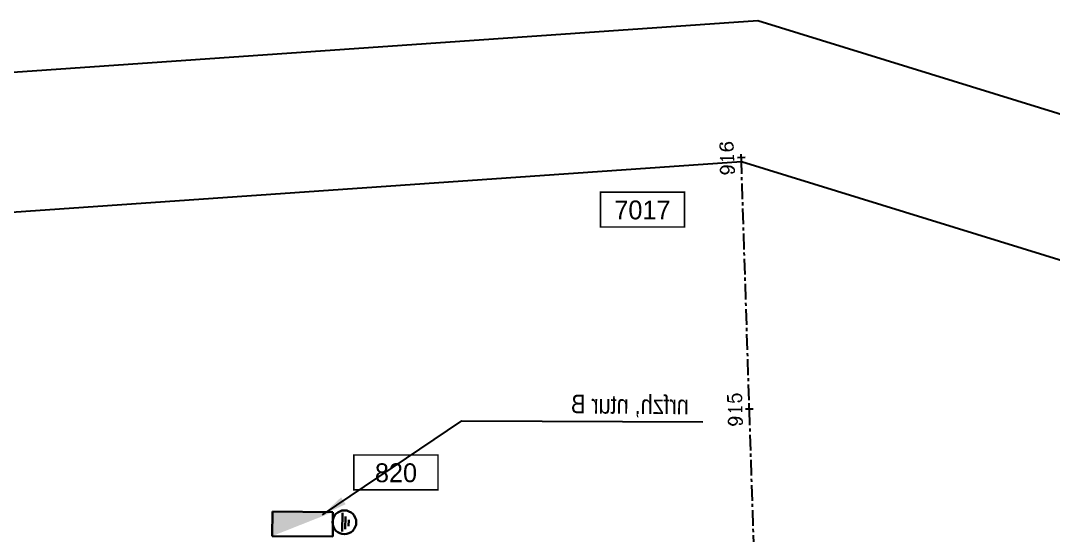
# Model space of a CAD drawing. Header units: millimetres. Extents: x 229784 to 231786, y 726884 to 727329.
# Drawn here: x 230473.5 to 230555.5, y 727288.3 to 727329.3 of the extents above; entities that cross this region are included whole.
import ezdxf
from ezdxf.enums import TextEntityAlignment as Align

# ---------------------------------------------------------------- set-up
doc = ezdxf.new("R2010")
doc.units = ezdxf.units.MM
doc.linetypes.add('2480-axa-500-15.11.16$0$CENTER', pattern=[2, 1.25, -0.25, 0.25, -0.25])
for name, color, linetype in [('2480-axa-500-15.11.16$0$IDAN_AXIS', 7, 'Continuous'), ('2480-axa-500-15.11.16$0$IDAN_PTNUM', 7, 'Continuous'), ('2480B-TABA_500-9.1.17$0$scellno', 8, 'Continuous'), ('AOI', 7, 'Continuous'), ('M1200', 2, 'Continuous')]:
    doc.layers.add(name, color=color, linetype=linetype)
doc.layers.add('2480-axa-500-15.11.16$0$IDAN_POINTS', color=7, linetype='Continuous', true_color=0xa8a8a8)
doc.layers.add('2480-axa-500-15.11.16$0$IDAN_PTELEV', color=7, linetype='Continuous', true_color=0xa8a8a8)
doc.layers.add('TEURA-500', color=1, linetype='Continuous', lineweight=30)
doc.layers.add('TXT-TEURA-500', color=12, linetype='Continuous', lineweight=35)
doc.styles.add('2480-axa-500-15.11.16$0$Standard', font='romanc9.shx')
doc.styles.add('2480B-TABA_500-9.1.17$0$mvt-nos', font='mvt-nos')
doc.styles.get("Standard").update_dxf_attribs({"font": 'arial.ttf'})
doc.styles.add('TECHNOM', font='techno_m')
doc.dimstyles.new('500-1', dxfattribs={"dimtxt": 0.18, "dimasz": 2, "dimexe": 0.18, "dimexo": 0.0625, "dimgap": 0.09, "dimtad": 0, "dimtih": 1, "dimtoh": 1, "dimdec": 4, "dimzin": 0, "dimdsep": 46, "dimtxsty": 'Standard', "dimcen": 0.09, "dimclrd": 7, "dimclre": 7, "dimadec": 0, "dimazin": 0, "dimtfac": 1, "dimtdec": 4, "dimtofl": 0, "dimtmove": 0, "dimatfit": 3, "dimfxl": 1, "dimtolj": 1, "dimtzin": 0, "dimarcsym": 0})

# ---------------------------------------------------------------- blocks, each defined once
blk = doc.blocks.new('chit')
for p, q in [((0, 0), (40, 0)), ((0, -15), (0, 0)), ((40, 0), (40, -15)), ((40, -15), (40, 0)), ((40, -15), (0, -15))]:
    blk.add_line(p, q)
blk.add_solid([(0, -15), (0, 0), (40, 0)])
blk = doc.blocks.new('53')
for p, q in [((-14.5, 5.8), (15.5, 5.8)), ((-10.4, 0.8), (9.6, 0.8)), ((-5.4, -4.3), (4.6, -4.3))]:
    blk.add_line(p, q)
blk.add_circle((0.4, 2.5), 18.9)
blk = doc.blocks.new('2480B-TABA_500-9.1.17$0$cellno')
at = {"layer": '2480B-TABA_500-9.1.17$0$scellno', "const_width": 0.25}
blk.add_lwpolyline([(-6.68, -2.8), (-6.68, 2.73), (6.68, 2.73), (6.68, -2.8)], close=True, dxfattribs=at)
at = {"layer": '2480B-TABA_500-9.1.17$0$scellno', "style": '2480B-TABA_500-9.1.17$0$mvt-nos'}
blk.add_attdef('NUM', text='', height=3, dxfattribs=at).set_placement((0, -1.63), align=Align.CENTER)
at = {"layer": '2480B-TABA_500-9.1.17$0$scellno', "style": '2480B-TABA_500-9.1.17$0$mvt-nos', "flags": 1}
for tag, p in [('CODE', (0, -6.04)), ('AREA', (0, -9.18))]:
    blk.add_attdef(tag, text='', height=2.5, dxfattribs=at).set_placement(p, align=Align.CENTER)
blk = doc.blocks.new('2480-axa-500-15.11.16$0$IDAN_POINT')
at = {"layer": '2480-axa-500-15.11.16$0$IDAN_POINTS', "color": 0, "linetype": 'ByBlock'}
for p, q in [((-0.5, 0), (0.5, 0)), ((0, -0.5), (0, 0.5))]:
    blk.add_line(p, q, dxfattribs=at)
at = {"layer": '2480-axa-500-15.11.16$0$IDAN_PTELEV', "style": '2480-axa-500-15.11.16$0$Standard'}
blk.add_attdef('IDAN_PTELEV', text='', height=1.8, dxfattribs=at).set_placement((0, -1), align=Align.TOP_CENTER)
at = {"layer": '2480-axa-500-15.11.16$0$IDAN_PTNUM', "style": '2480-axa-500-15.11.16$0$Standard'}
blk.add_attdef('IDAN_PTNUM', text='', height=1.8, dxfattribs=at).set_placement((0, 1), align=Align.CENTER)

msp = doc.modelspace()

# ---------------------------------------------------------------- linework, layer by layer
at = {"layer": '2480-axa-500-15.11.16$0$IDAN_AXIS', "linetype": '2480-axa-500-15.11.16$0$CENTER'}
msp.add_lwpolyline([(230529.563, 727235.241), (230531.97, 727279.103), (230530.709, 727318.067)], dxfattribs=at)
at = {"layer": '2480B-TABA_500-9.1.17$0$scellno'}
msp.add_lwpolyline([(230501.884, 727291.965, 0, 0, 0), (230497.425, 727285.428, 0.5, 0, 0), (230495.774, 727282.757, 0, 0, 0)], format="xyseb", dxfattribs=at)
at = {"layer": 'AOI'}
msp.add_lwpolyline([(230570.46, 727223.288), (230463.919, 727225.53), (230284.524, 727214.26), (230191.177, 727184.272), (230053.958, 727098.858), (229875.733, 726913.019), (229783.503, 726954.921), (229985.676, 727170.293), (230180.527, 727279.1), (230294.998, 727306.837), (230401.812, 727320.244), (230532.007, 727329.274), (230658.696, 727290.108)], dxfattribs=at)
at = {"layer": 'M1200'}
msp.add_lwpolyline([(230572.224, 727234.344), (230463.688, 727236.628), (230282.449, 727225.242), (230186.48, 727194.412), (230046.917, 727107.538), (229873.167, 726926.366), (229802.182, 726958.616), (229992.585, 727161.448), (230184.611, 727268.679), (230297.001, 727295.911), (230402.887, 727309.202), (230530.709, 727318.067), (230655.466, 727279.498)], dxfattribs=at)

# ---------------------------------------------------------------- block references
at = {"layer": '2480-axa-500-15.11.16$0$IDAN_AXIS', "linetype": '2480-axa-500-15.11.16$0$CENTER', "xscale": 0.5999999999999999, "yscale": 0.5999999999999999, "zscale": 0.5999999999999999, "rotation": 91.85308115956877}
for p, values in [((230530.7, 727318.367), {'IDAN_PTNUM': '916'}), ((230531.346, 727298.377), {'IDAN_PTNUM': '915'})]:
    msp.add_blockref('2480-axa-500-15.11.16$0$IDAN_POINT', p, dxfattribs=at).add_auto_attribs(values)
at = {"layer": '2480B-TABA_500-9.1.17$0$scellno'}
ref = msp.add_blockref('2480B-TABA_500-9.1.17$0$cellno', (230522.851, 727314.265), dxfattribs=dict(at, xscale=0.5, yscale=0.5, zscale=0.5))
ref.add_attrib('CELLNO', '7017', dxfattribs={"height": 1.5, "style": '2480B-TABA_500-9.1.17$0$mvt-nos'}).set_placement((230522.851, 727313.47), align=Align.CENTER)
ref = msp.add_blockref('2480B-TABA_500-9.1.17$0$cellno', (230503.276, 727293.365), dxfattribs=dict(at, xscale=0.5, yscale=0.5, zscale=0.5))
ref.add_attrib('CELLNO', '820', dxfattribs={"height": 1.5, "style": '2480B-TABA_500-9.1.17$0$mvt-nos'}).set_placement((230503.276, 727292.569), align=Align.CENTER)
at = {"layer": 'TEURA-500', "xscale": 0.12, "yscale": 0.13, "zscale": 0.1, "rotation": 359.5088011220059}
msp.add_blockref('chit', (230493.464, 727290.234), dxfattribs=at)
at = {"layer": 'TEURA-500', "linetype": 'Continuous', "xscale": 0.05000000000000003, "yscale": 0.05000000000000003, "zscale": 0.03999999998885665, "rotation": 88.92870806158842}
msp.add_blockref('53', (230499.3, 727289.358), dxfattribs=at)

# ---------------------------------------------------------------- texts
at = {"layer": 'TXT-TEURA-500', "style": 'TECHNOM', "text_generation_flag": 2}
msp.add_text('nrfzh, ntur B', height=1.5, rotation=359.53199, dxfattribs=at).set_placement((230526.528, 727297.97, 18.762))

# ---------------------------------------------------------------- leaders
at = {"layer": 'TXT-TEURA-500'}
msp.add_leader([(230497.443, 727289.973), (230508.495, 727297.447), (230527.648, 727297.363)], dimstyle='500-1', dxfattribs=at)

doc.saveas('drawing.dxf')
